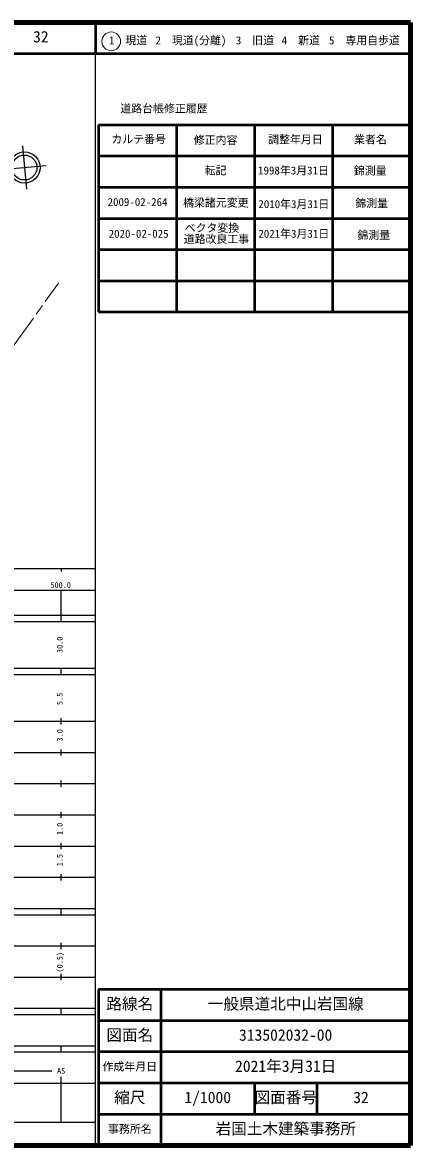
# Model space of a CAD drawing. Units: millimetres, scale not verified. Extents: x 40000 to 680000, y 20000 to 380000.
# Drawn here: x 555594 to 680000, y 20000 to 380000 of the extents above; entities that cross this region are included whole.
import ezdxf
from ezdxf.enums import TextEntityAlignment as Align

# ---------------------------------------------------------------- set-up
doc = ezdxf.new("R2010")
doc.units = ezdxf.units.MM
doc.header["$LTSCALE"] = 1000
doc.linetypes.add('CHAIN', pattern=[18.5, 12, -1.5, 3.5, -1.5])
for name, color, linetype, lineweight in [('M-BMK', 2, 'CHAIN', 13), ('M-BMK-SRVR', 3, 'Continuous', 25), ('M-TTL', 2, 'Continuous', 140), ('M-TTL-BAND', 7, 'Continuous', 25), ('M-TTL-FRAM', 2, 'Continuous', 50), ('M-TTL-LINE', 7, 'Continuous', 50), ('M-TTL-TXT', 7, 'Continuous', 13)]:
    doc.layers.add(name, color=color, linetype=linetype, lineweight=lineweight)
doc.styles.add('ＭＳ ゴシック', font='')
doc.styles.get('ＭＳ ゴシック').set_extended_font_data('MS Gothic')

msp = doc.modelspace()

# ---------------------------------------------------------------- linework, layer by layer
at = {"layer": 'M-BMK'}
msp.add_line((530513, 245478), (567173, 296447), dxfattribs=at)
at = {"layer": 'M-BMK-SRVR'}
for p, q in [((555621, 340480), (556847, 326533)), ((538303, 331930), (563207, 334120))]:
    msp.add_line(p, q, dxfattribs=at)
for radius in [5000, 4000]:
    msp.add_circle((556234, 333506), radius, dxfattribs=at)
at = {"layer": 'M-TTL'}
for p, q in [((680000, 380000), (40000, 380000)), ((680000, 20000), (680000, 380000)), ((40000, 20000), (680000, 20000))]:
    msp.add_line(p, q, dxfattribs=at)
at = {"layer": 'M-TTL-BAND'}
for p, q in [((579000, 20000), (579000, 370000)), ((40000, 205000), (579000, 205000)), ((568000, 205000), (568000, 204000)), ((68000, 198000), (579000, 198000)), ((568000, 188000), (568000, 198000)), ((40000, 190000), (579000, 190000)), ((40000, 188000), (579000, 188000)), ((40000, 173000), (579000, 173000)), ((568000, 171000), (568000, 173000)), ((40000, 171000), (579000, 171000)), ((40000, 156000), (579000, 156000)), ((568000, 155000), (568000, 157000)), ((46000, 146000), (579000, 146000)), ((568000, 145000), (568000, 147000)), ((568000, 135000), (568000, 137000)), ((52000, 136000), (579000, 136000)), ((46000, 126000), (579000, 126000)), ((568000, 125000), (568000, 127000)), ((52000, 116000), (579000, 116000)), ((568000, 115000), (568000, 117000)), ((46000, 106000), (579000, 106000)), ((568000, 105000), (568000, 107000)), ((40000, 96000), (579000, 96000)), ((40000, 94000), (579000, 94000)), ((568000, 94000), (568000, 96000)), ((49000, 84000), (579000, 84000)), ((568000, 83000), (568000, 85000)), ((40000, 74000), (579000, 74000)), ((568000, 73000), (568000, 75000)), ((40000, 64000), (579000, 64000)), ((40000, 62000), (579000, 62000)), ((568000, 62000), (568000, 64000)), ((40000, 52000), (579000, 52000)), ((568000, 50000), (568000, 52000)), ((40000, 50000), (579000, 50000)), ((503000, 44000), (565000, 44000)), ((40000, 40000), (579000, 40000)), ((568000, 27500), (568000, 42000)), ((68000, 27500), (579000, 27500))]:
    msp.add_line(p, q, dxfattribs=at)
at = {"layer": 'M-TTL-FRAM'}
for p, q in [((580000, 347197), (580000, 287197)), ((580000, 347197), (680000, 347197)), ((580000, 287197), (680000, 287197)), ((680000, 70000), (580000, 70000)), ((580000, 70000), (580000, 20000))]:
    msp.add_line(p, q, dxfattribs=at)
at = {"layer": 'M-TTL-LINE'}
for p, q in [((579000, 380000), (579000, 370000)), ((40000, 370000), (680000, 370000)), ((605000, 347197), (605000, 287197)), ((630000, 347197), (630000, 287197)), ((655000, 347197), (655000, 287197)), ((580000, 337197), (680000, 337197)), ((580000, 327197), (680000, 327197)), ((580000, 317197), (680000, 317197)), ((580000, 307197), (680000, 307197)), ((580000, 297197), (680000, 297197)), ((600000, 70000), (600000, 20000)), ((680000, 60000), (580000, 60000)), ((680000, 50000), (580000, 50000)), ((680000, 40000), (580000, 40000)), ((630000, 40000), (630000, 30000)), ((650000, 40000), (650000, 30000)), ((680000, 30000), (580000, 30000))]:
    msp.add_line(p, q, dxfattribs=at)
at = {"layer": 'M-TTL-TXT'}
msp.add_circle((584031, 373958), 3000, dxfattribs=at)

# ---------------------------------------------------------------- texts
at = {"layer": 'M-TTL-BAND', "style": 'ＭＳ ゴシック'}
for s, p in [('500.0', (567844, 198195)), ('AS', (568000, 42500))]:
    msp.add_text(s, height=1833, dxfattribs=at).set_placement(p, align=Align.BOTTOM_CENTER)
for s, p in [('30.0', (569000, 180500)), ('5.5', (569000, 163174)), ('3.0', (569000, 151500)), ('1.0', (569000, 121500)), ('1.5', (569000, 111500)), ('(0.5)', (569000, 78764))]:
    msp.add_text(s, height=1833, rotation=90, dxfattribs=at).set_placement(p, align=Align.BOTTOM_CENTER)
at = {"layer": 'M-TTL-TXT', "style": 'ＭＳ ゴシック'}
for s, height, p in [('32', 3666, (558997, 372500)), ('1\u3000現道', 2566, (583323, 372208)), ('2\u3000現道(分離)', 2566, (598244, 372208)), ('3\u3000旧道', 2566, (623996, 372208)), ('4\u3000新道', 2566, (638699, 372208)), ('5\u3000専用自歩道', 2566, (653853, 372208)), ('道路台帳修正履歴', 2566, (586968, 350363)), ('カルテ番号', 2566, (584089, 340527)), ('修正内容', 2566, (610509, 340273)), ('調整年月日', 2566, (634339, 340447)), ('業者名', 2566, (661884, 340447)), ('転記', 2566, (614000, 330495)), ('1998年3月31日', 2566, (631125, 330495)), ('錦測量', 2566, (661827, 330439)), ('2009-02-264', 2566, (582881, 320391)), ('橋梁諸元変更', 2566, (607085, 320175)), ('2010年3月31日', 2566, (631215, 319718)), ('錦測量', 2566, (662287, 320004)), ('2020-02-025', 2566, (583242, 310219)), ('ベクタ変換', 2566, (607580, 312079)), ('2021年3月31日', 2566, (631215, 310219)), ('錦測量', 2566, (662974, 309762)), ('道路改良工事', 2566, (607276, 308524)), ('路線名', 3666, (582500, 62500)), ('路線名', 3666, (582500, 62500)), ('一般県道北中山岩国線', 3666, (615000, 62500)), ('図面名', 3666, (582500, 52500)), ('図面名', 3666, (582500, 52500)), ('313502032-00', 3666, (625000, 52500)), ('作成年月日', 2566, (581250, 43250)), ('作成年月日', 2566, (581250, 43250)), ('2021年3月31日', 3666, (623750, 42500)), ('縮尺', 3666, (585000, 32500)), ('縮尺', 3666, (585000, 32500)), ('1/1000', 3666, (607500, 32500)), ('図面番号', 3666, (630000, 32500)), ('図面番号', 3666, (630000, 32500)), ('32', 3666, (661625, 32500)), ('事務所名', 2566, (583000, 23250)), ('事務所名', 2566, (583000, 23250)), ('岩国土木建築事務所', 3666, (617500, 22500))]:
    msp.add_text(s, height=height, dxfattribs=at).set_placement(p, align=Align.BOTTOM_LEFT)

doc.saveas('drawing.dxf')
